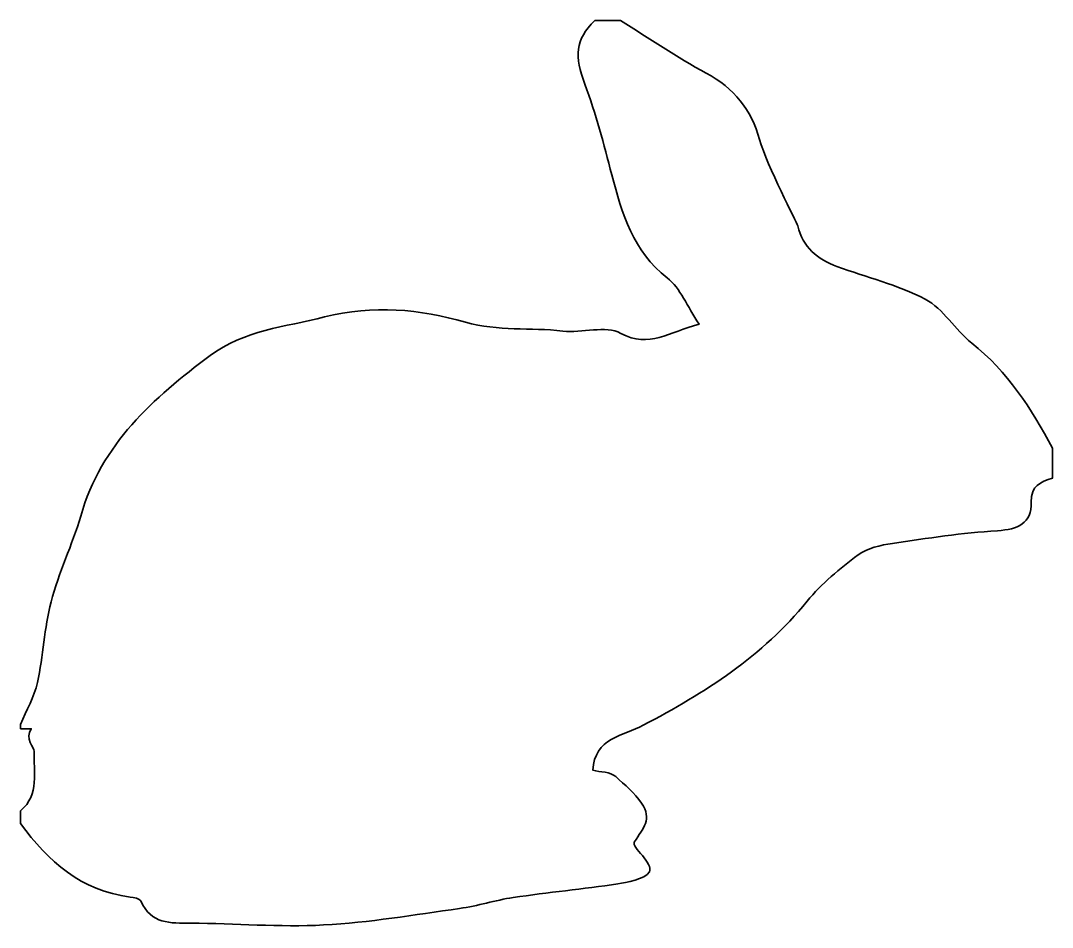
# Model space of a CAD drawing. Header units: inches. Extents: x 276 to 515, y -411 to -201.
import ezdxf

# ---------------------------------------------------------------- set-up
doc = ezdxf.new("R2010")
doc.units = ezdxf.units.IN
doc.header["$MEASUREMENT"] = 0
doc.layers.add('Layer 1', color=7, linetype='Continuous')

# ---------------------------------------------------------------- blocks, each defined once
blk = doc.blocks.new('block 3')
at = {"layer": 'Layer 1', "color": 7, "lineweight": 35, "true_color": 0xffffff}
blk.add_open_spline([(409.45, -201.04), (411.45, -201.04), (413.45, -201.04), (415.45, -201.04), (422.04, -205.12), (428.46, -209.53), (435.27, -213.2), (441.72, -216.67), (445.71, -221.71), (447.65, -228.6), (449.39, -234.78), (456.24, -247.66), (456.47, -248.59), (457.67, -253.49), (461.05, -256.34), (465.55, -257.99), (472.39, -260.51), (479.62, -262.23), (486, -265.59), (490.2, -267.81), (492.91, -272.68), (496.77, -275.75), (505.07, -282.34), (510.62, -290.9), (515.45, -300.08), (515.45, -302.41), (515.45, -304.74), (515.45, -307.08), (512.7, -307.9), (510.47, -308.81), (510.55, -312.59), (510.66, -317.57), (507.49, -318.93), (502.74, -319.23), (494.6, -319.73), (486.49, -320.96), (478.41, -322.17), (475.66, -322.58), (472.6, -323.26), (470.45, -324.85), (466.2, -328.01), (461.98, -331.48), (458.66, -335.57), (448.3, -348.31), (434.97, -356.79), (420.67, -364.32), (416.19, -366.68), (409.33, -367.27), (409.01, -374.73), (410.7, -375.16), (413.07, -375.07), (414.3, -376.21), (416.35, -378.11), (418.74, -379.97), (420.31, -382.37), (422.79, -386.15), (420.72, -388.07), (418.61, -391.36), (417.9, -392.46), (423.12, -396.39), (422.1, -398.23), (421.1, -400.05), (416.66, -400.75), (414.83, -401.03), (406.76, -402.27), (398.62, -403.03), (390.54, -404.22), (386.37, -404.83), (382.31, -406.18), (378.14, -406.76), (367.66, -408.22), (357.18, -410.02), (346.64, -410.58), (336.43, -411.13), (326.14, -410.22), (315.88, -410.16), (311.19, -410.13), (306.6, -410.44), (304.31, -405.02), (304.07, -404.46), (302.69, -404.22), (301.8, -404.11), (290.53, -402.63), (282.8, -395.91), (276.45, -387.1), (276.45, -386.1), (276.45, -385.1), (276.45, -384.1), (280.92, -380.38), (279.37, -374.98), (279.62, -370.34), (279.66, -369.48), (277.29, -367.41), (278.9, -365.1), (277.78, -365.1), (277.12, -365.1), (276.45, -365.1), (276.45, -364.76), (276.45, -364.43), (276.45, -364.1), (277.79, -360.87), (279.62, -357.76), (280.35, -354.4), (281.7, -348.24), (281.9, -341.82), (283.5, -335.74), (285.28, -328.97), (288.43, -322.56), (290.37, -315.82), (295.16, -299.15), (307.19, -288.49), (320.34, -278.65), (328.22, -272.75), (337.69, -272.05), (346.83, -269.71), (358.15, -266.82), (368.96, -267.89), (379.49, -270.9), (387.08, -273.08), (394.55, -272.08), (402.03, -272.97), (406.52, -273.5), (411.96, -271.58), (415.49, -273.5), (422.07, -277.06), (426.62, -273.2), (433.63, -271.38), (430.88, -267.26), (429.28, -263.04), (426.24, -260.65), (418.32, -254.43), (415.74, -245.79), (413.4, -236.75), (411.56, -229.69), (409.74, -222.57), (407.16, -215.77), (404.72, -209.33), (404.88, -205.49), (409.45, -201.04)], degree=3, knots=[0, 0, 0, 0, 1, 1, 1, 2, 2, 2, 3, 3, 3, 4, 4, 4, 5, 5, 5, 6, 6, 6, 7, 7, 7, 8, 8, 8, 9, 9, 9, 10, 10, 10, 11, 11, 11, 12, 12, 12, 13, 13, 13, 14, 14, 14, 15, 15, 15, 16, 16, 16, 17, 17, 17, 18, 18, 18, 19, 19, 19, 20, 20, 20, 21, 21, 21, 22, 22, 22, 23, 23, 23, 24, 24, 24, 25, 25, 25, 26, 26, 26, 27, 27, 27, 28, 28, 28, 29, 29, 29, 30, 30, 30, 31, 31, 31, 32, 32, 32, 33, 33, 33, 34, 34, 34, 35, 35, 35, 36, 36, 36, 37, 37, 37, 38, 38, 38, 39, 39, 39, 40, 40, 40, 41, 41, 41, 42, 42, 42, 43, 43, 43, 44, 44, 44, 45, 45, 45, 46, 46, 46, 46], dxfattribs=at)
blk = doc.blocks.new('block 2')
at = {"layer": 'Layer 1'}
blk.add_blockref('block 3', (0, 0), dxfattribs=at)

msp = doc.modelspace()

# ---------------------------------------------------------------- block references
at = {"layer": 'Layer 1'}
msp.add_blockref('block 2', (0, 0), dxfattribs=at)

doc.saveas('drawing.dxf')
